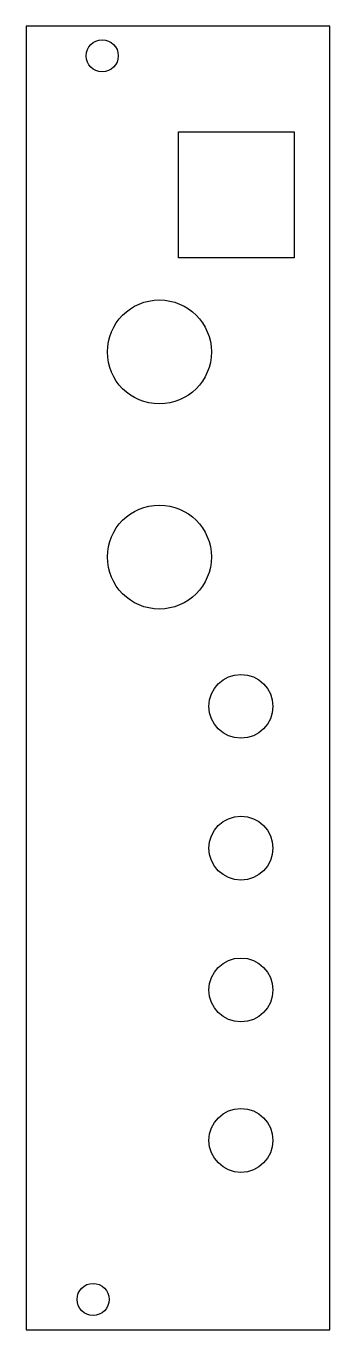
# Model space of a CAD drawing. Extents: x 0 to 30, y 0 to 128.
import ezdxf

# ---------------------------------------------------------------- set-up
doc = ezdxf.new("R2010")
doc.units = 0
doc.layers.add('Calque_1', color=7, linetype='CONTINUOUS')

msp = doc.modelspace()

# ---------------------------------------------------------------- linework, layer by layer
at = {"layer": 'Calque_1', "color": 7}
for points in [[(0.034228, 128.471804), (0.034228, 0.034234), (29.967422, 0.034234), (29.967422, 128.471804), (0.034228, 128.471804), (0.034228, 128.471804)], [(7.530756, 127.122429), (7.850283, 127.090117), (8.148081, 126.997475), (8.417716, 126.850931), (8.652753, 126.656926), (8.84676, 126.421888), (8.993302, 126.152253), (9.085945, 125.854455), (9.118256, 125.534929), (9.085945, 125.215781), (8.993302, 124.918982), (8.84676, 124.650758), (8.652753, 124.41734), (8.417716, 124.224952), (8.148081, 124.079825), (7.850283, 123.988179), (7.530756, 123.956248), (7.211608, 123.988179), (6.914809, 124.079825), (6.646587, 124.224952), (6.413169, 124.41734), (6.220781, 124.650758), (6.075652, 124.918982), (5.984007, 125.215781), (5.952075, 125.534929), (5.984007, 125.854455), (6.075652, 126.152253), (6.220781, 126.421888), (6.413169, 126.656926), (6.646587, 126.850931), (6.914809, 126.997475), (7.211608, 127.090117), (7.530756, 127.122429), (7.530756, 127.122429)], [(15.044923, 118.05604), (26.457284, 118.05604), (26.457284, 105.647081), (15.044923, 105.647081), (15.044923, 118.05604), (15.044923, 118.05604)], [(13.166381, 101.493123), (13.689805, 101.466622), (14.19822, 101.388887), (14.689037, 101.262488), (15.159669, 101.09002), (15.607525, 100.874069), (16.030018, 100.617221), (16.42456, 100.322065), (16.788561, 99.991193), (17.119432, 99.627194), (17.414587, 99.232653), (17.671434, 98.810158), (17.887387, 98.362302), (18.059857, 97.891671), (18.186254, 97.400853), (18.263991, 96.892438), (18.290477, 96.369015), (18.263991, 95.84569), (18.186254, 95.337555), (18.059857, 94.847171), (17.887387, 94.377104), (17.671434, 93.929915), (17.414587, 93.508167), (17.119432, 93.114422), (16.788561, 92.751245), (16.42456, 92.421194), (16.030018, 92.126836), (15.607525, 91.870734), (15.159669, 91.655449), (14.689037, 91.483545), (14.19822, 91.357581), (13.689805, 91.280125), (13.166381, 91.253737), (12.643056, 91.280125), (12.134921, 91.357581), (11.644539, 91.483545), (11.174471, 91.655449), (10.727282, 91.870734), (10.305534, 92.126836), (9.91179, 92.421194), (9.548611, 92.751245), (9.218562, 93.114422), (8.924204, 93.508167), (8.668102, 93.929915), (8.452816, 94.377104), (8.280911, 94.847171), (8.154949, 95.337555), (8.077492, 95.84569), (8.051104, 96.369015), (8.077492, 96.892438), (8.154949, 97.400853), (8.280911, 97.891671), (8.452816, 98.362302), (8.668102, 98.810158), (8.924204, 99.232653), (9.218562, 99.627194), (9.548611, 99.991193), (9.91179, 100.322065), (10.305534, 100.617221), (10.727282, 100.874069), (11.174471, 101.09002), (11.644539, 101.262488), (12.134921, 101.388887), (12.643056, 101.466622), (13.166381, 101.493123), (13.166381, 101.493123)], [(13.166381, 81.287776), (13.689805, 81.261388), (14.19822, 81.183929), (14.689037, 81.057968), (15.159669, 80.886064), (15.607525, 80.670776), (16.030018, 80.414674), (16.42456, 80.120316), (16.788561, 79.790268), (17.119432, 79.42709), (17.414587, 79.033345), (17.671434, 78.611595), (17.887387, 78.164408), (18.059857, 77.694339), (18.186254, 77.203958), (18.263991, 76.695823), (18.290477, 76.172498), (18.263991, 75.649075), (18.186254, 75.140657), (18.059857, 74.649842), (17.887387, 74.179211), (17.671434, 73.731352), (17.414587, 73.30886), (17.119432, 72.914319), (16.788561, 72.550317), (16.42456, 72.219445), (16.030018, 71.924292), (15.607525, 71.667444), (15.159669, 71.45149), (14.689037, 71.279022), (14.19822, 71.152626), (13.689805, 71.074887), (13.166381, 71.048415), (12.643056, 71.074887), (12.134921, 71.152626), (11.644539, 71.279022), (11.174471, 71.45149), (10.727282, 71.667444), (10.305534, 71.924292), (9.91179, 72.219445), (9.548611, 72.550317), (9.218562, 72.914319), (8.924204, 73.30886), (8.668102, 73.731352), (8.452816, 74.179211), (8.280911, 74.649842), (8.154949, 75.140657), (8.077492, 75.649075), (8.051104, 76.172498), (8.077492, 76.695823), (8.154949, 77.203958), (8.280911, 77.694339), (8.452816, 78.164408), (8.668102, 78.611595), (8.924204, 79.033345), (9.218562, 79.42709), (9.548611, 79.790268), (9.91179, 80.120316), (10.305534, 80.414674), (10.727282, 80.670776), (11.174471, 80.886064), (11.644539, 81.057968), (12.134921, 81.183929), (12.643056, 81.261388), (13.166381, 81.287776), (13.166381, 81.287776)], [(21.200895, 64.610206), (21.835763, 64.546286), (22.426931, 64.362937), (22.961776, 64.072785), (23.427678, 63.688446), (23.812016, 63.222545), (24.102169, 62.6877), (24.285516, 62.096532), (24.349437, 61.461665), (24.285516, 60.826795), (24.102169, 60.235629), (23.812016, 59.700784), (23.427678, 59.234881), (22.961776, 58.850542), (22.426931, 58.560389), (21.835763, 58.377044), (21.200895, 58.313123), (20.566027, 58.377044), (19.974859, 58.560389), (19.440014, 58.850542), (18.974112, 59.234881), (18.589774, 59.700784), (18.299621, 60.235629), (18.116274, 60.826795), (18.052353, 61.461665), (18.116274, 62.096532), (18.299621, 62.6877), (18.589774, 63.222545), (18.974112, 63.688446), (19.440014, 64.072785), (19.974859, 64.362937), (20.566027, 64.546286), (21.200895, 64.610206), (21.200895, 64.610206)], [(21.200895, 50.640206), (21.835763, 50.576286), (22.426931, 50.392937), (22.961776, 50.102785), (23.427678, 49.718446), (23.812016, 49.252545), (24.102169, 48.7177), (24.285516, 48.126532), (24.349437, 47.491665), (24.285516, 46.856795), (24.102169, 46.265629), (23.812016, 45.730784), (23.427678, 45.264881), (22.961776, 44.880542), (22.426931, 44.590389), (21.835763, 44.407044), (21.200895, 44.343123), (20.566027, 44.407044), (19.974859, 44.590389), (19.440014, 44.880542), (18.974112, 45.264881), (18.589774, 45.730784), (18.299621, 46.265629), (18.116274, 46.856795), (18.052353, 47.491665), (18.116274, 48.126532), (18.299621, 48.7177), (18.589774, 49.252545), (18.974112, 49.718446), (19.440014, 50.102785), (19.974859, 50.392937), (20.566027, 50.576286), (21.200895, 50.640206), (21.200895, 50.640206)], [(21.200895, 36.670206), (21.835763, 36.606286), (22.426931, 36.422937), (22.961776, 36.132785), (23.427678, 35.748446), (23.812016, 35.282545), (24.102169, 34.7477), (24.285516, 34.156532), (24.349437, 33.521665), (24.285516, 32.886795), (24.102169, 32.295629), (23.812016, 31.760784), (23.427678, 31.294881), (22.961776, 30.910542), (22.426931, 30.620389), (21.835763, 30.437044), (21.200895, 30.373123), (20.566027, 30.437044), (19.974859, 30.620389), (19.440014, 30.910542), (18.974112, 31.294881), (18.589774, 31.760784), (18.299621, 32.295629), (18.116274, 32.886795), (18.052353, 33.521665), (18.116274, 34.156532), (18.299621, 34.7477), (18.589774, 35.282545), (18.974112, 35.748446), (19.440014, 36.132785), (19.974859, 36.422937), (20.566027, 36.606286), (21.200895, 36.670206), (21.200895, 36.670206)], [(21.200895, 21.85354), (21.835669, 21.789605), (22.426791, 21.606226), (22.961631, 21.316031), (23.427554, 20.931655), (23.811929, 20.465735), (24.102123, 19.930895), (24.285503, 19.339772), (24.349437, 18.704998), (24.285503, 18.070224), (24.102123, 17.479101), (23.811929, 16.944262), (23.427554, 16.478338), (22.961631, 16.093963), (22.426791, 15.803771), (21.835669, 15.620388), (21.200895, 15.556456), (20.566121, 15.620388), (19.974999, 15.803771), (19.440159, 16.093963), (18.974236, 16.478338), (18.589861, 16.944262), (18.299667, 17.479101), (18.116287, 18.070224), (18.052353, 18.704998), (18.116287, 19.339772), (18.299667, 19.930895), (18.589861, 20.465735), (18.974236, 20.931655), (19.440159, 21.316031), (19.974999, 21.606226), (20.566121, 21.789605), (21.200895, 21.85354), (21.200895, 21.85354)], [(6.631173, 4.620345), (6.9507, 4.588426), (7.248498, 4.49676), (7.518132, 4.351642), (7.75317, 4.159251), (7.947177, 3.925825), (8.093718, 3.657601), (8.186362, 3.360816), (8.218673, 3.041651), (8.186362, 2.722119), (8.093718, 2.424318), (7.947177, 2.154683), (7.75317, 1.919648), (7.518132, 1.725648), (7.248498, 1.579119), (6.9507, 1.486465), (6.631173, 1.454151), (6.312024, 1.486465), (6.015226, 1.579119), (5.747004, 1.725648), (5.513585, 1.919648), (5.321198, 2.154683), (5.176068, 2.424318), (5.084424, 2.722119), (5.052492, 3.041651), (5.084424, 3.360816), (5.176068, 3.657601), (5.321198, 3.925825), (5.513585, 4.159251), (5.747004, 4.351642), (6.015226, 4.49676), (6.312024, 4.588426), (6.631173, 4.620345), (6.631173, 4.620345)]]:
    msp.add_lwpolyline(points, dxfattribs=at)

doc.saveas('drawing.dxf')
